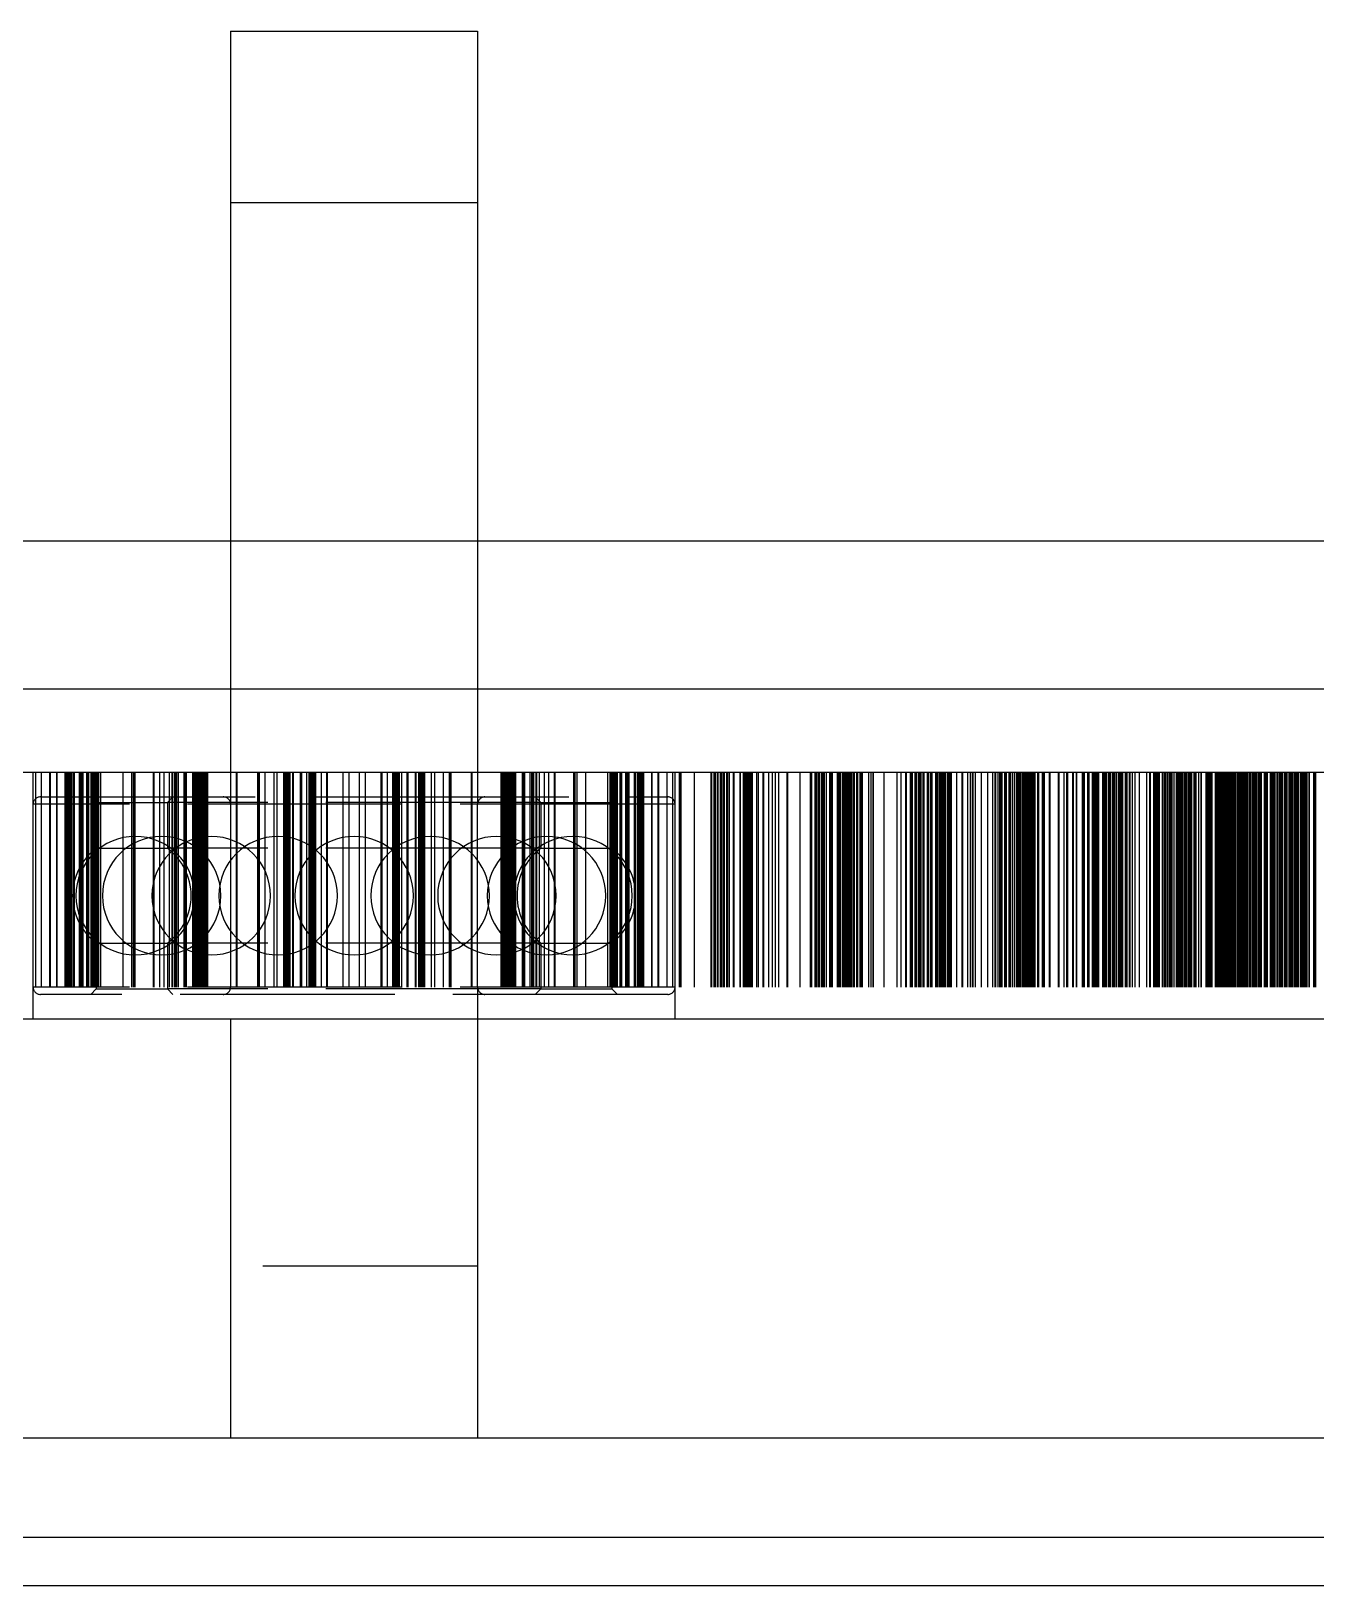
# Model space of a CAD drawing. Extents: x -3282 to 4846, y -1718 to 1845.
# Drawn here: x 4359.5 to 4411.6, y -409.9 to -346.9 of the extents above; entities that cross this region are included whole.
import ezdxf

# ---------------------------------------------------------------- set-up
doc = ezdxf.new("R2010")
doc.units = 0
doc.linetypes.add('DASHED', pattern=[11.05, 8.7, -2.35])
doc.linetypes.add('DOT', pattern=[2.2, 1.1, -1.1])
doc.layers.get('0').update_dxf_attribs({"linetype": 'CONTINUOUS'})
doc.layers.add('INVISIBLE', color=6, linetype='DOT')

msp = doc.modelspace()

# ---------------------------------------------------------------- linework, layer by layer
at = {"color": 1}
for p, q in [((4367.607727, -346.930308), (4367.607727, -353.87264)), ((4367.607727, -346.930308), (4375.107727, -346.930308)), ((4375.107727, -346.930308), (4377.607727, -346.930308)), ((4377.607727, -346.930308), (4377.607727, -353.87264)), ((4367.607727, -353.87264), (4377.607727, -353.87264)), ((4367.607727, -353.87264), (4367.607727, -367.571621)), ((4377.607727, -353.87264), (4377.607727, -367.571621)), ((4247.607727, -367.571621), (4435.107727, -367.571621)), ((4497.607727, -373.571621), (4247.607727, -373.571621)), ((4367.607727, -373.571621), (4367.607727, -376.930308)), ((4377.607727, -373.571621), (4377.607727, -376.930308)), ((4197.607727, -376.930308), (4547.607727, -376.930308)), ((4547.607727, -386.930308), (4197.607727, -386.930308)), ((4367.607727, -386.930308), (4367.607727, -403.87264)), ((4377.607727, -386.930308), (4377.607727, -403.87264)), ((4222.607727, -403.87264), (4447.607727, -403.87264)), ((4222.607727, -407.895823), (4522.607727, -407.895823)), ((4522.607727, -409.87264), (4222.607727, -409.87264))]:
    msp.add_line(p, q, dxfattribs=at)
at = {"layer": 'INVISIBLE', "linetype": 'DASHED'}
for p, q in [((4367.607727, -367.571621), (4367.607727, -373.571621)), ((4377.607727, -367.571621), (4377.607727, -373.571621)), ((4359.607727, -378.230308), (4359.607727, -376.930308)), ((4359.707426, -376.930308), (4359.707426, -386.930308)), ((4359.940391, -376.930308), (4359.940391, -386.930308)), ((4360.276776, -376.930308), (4360.276776, -386.930308)), ((4360.302541, -376.930308), (4360.302541, -386.930308)), ((4360.55177, -376.930308), (4360.55177, -386.930308)), ((4360.569585, -376.930308), (4360.569585, -386.930308)), ((4360.892999, -376.930308), (4360.892999, -386.930308)), ((4360.902475, -376.930308), (4360.902475, -386.930308)), ((4360.905898, -376.930308), (4360.905898, -386.930308)), ((4360.913273, -376.930308), (4360.913273, -386.930308)), ((4360.920325, -376.930308), (4360.920325, -386.930308)), ((4360.92679, -376.930308), (4360.92679, -386.930308)), ((4360.930418, -376.930308), (4360.930418, -386.930308)), ((4360.940415, -376.930308), (4360.940415, -386.930308)), ((4360.941415, -376.930308), (4360.941415, -386.930308)), ((4360.947506, -376.930308), (4360.947506, -386.930308)), ((4360.966151, -376.930308), (4360.966151, -386.930308)), ((4360.967557, -376.930308), (4360.967557, -386.930308)), ((4360.975407, -376.930308), (4360.975407, -386.930308)), ((4361.004684, -376.930308), (4361.004684, -386.930308)), ((4361.007223, -376.930308), (4361.007223, -386.930308)), ((4361.017943, -376.930308), (4361.017943, -386.930308)), ((4361.027536, -376.930308), (4361.027536, -386.930308)), ((4361.036941, -376.930308), (4361.036941, -386.930308)), ((4361.046822, -376.930308), (4361.046822, -386.930308)), ((4361.054199, -376.930308), (4361.054199, -386.930308)), ((4361.088962, -376.930308), (4361.088962, -386.930308)), ((4361.120683, -376.930308), (4361.120683, -386.930308)), ((4361.147125, -376.930308), (4361.147125, -386.930308)), ((4361.223303, -376.930308), (4361.223303, -386.930308)), ((4361.240886, -376.930308), (4361.240886, -386.930308)), ((4361.27064, -376.930308), (4361.27064, -386.930308)), ((4361.476482, -376.930308), (4361.476482, -386.930308)), ((4361.533891, -376.930308), (4361.533891, -386.930308)), ((4361.564462, -376.930308), (4361.564462, -386.930308)), ((4361.621235, -376.930308), (4361.621235, -386.930308)), ((4361.776026, -376.930308), (4361.776026, -386.930308)), ((4361.790505, -376.930308), (4361.790505, -386.930308)), ((4361.814108, -376.930308), (4361.814108, -386.930308)), ((4361.848426, -376.930308), (4361.848426, -386.930308)), ((4361.948136, -376.930308), (4361.948136, -386.930308)), ((4361.952177, -376.930308), (4361.952177, -386.930308)), ((4362.004721, -376.930308), (4362.004721, -386.930308)), ((4362.047785, -376.930308), (4362.047785, -386.930308)), ((4362.069744, -376.930308), (4362.069744, -386.930308)), ((4362.077651, -376.930308), (4362.077651, -386.930308)), ((4362.133156, -376.930308), (4362.133156, -386.930308)), ((4362.137047, -376.930308), (4362.137047, -386.930308)), ((4362.169748, -376.930308), (4362.169748, -386.930308)), ((4362.219935, -376.930308), (4362.219935, -386.930308)), ((4362.229566, -376.930308), (4362.229566, -386.930308)), ((4362.255741, -376.930308), (4362.255741, -386.930308)), ((4362.343167, -376.930308), (4362.343167, -386.930308)), ((4363.241836, -376.930308), (4363.241836, -386.930308)), ((4363.591563, -376.930308), (4363.591563, -386.930308)), ((4363.662568, -376.930308), (4363.662568, -386.930308)), ((4363.695349, -376.930308), (4363.695349, -386.930308)), ((4363.726221, -376.930308), (4363.726221, -386.930308)), ((4364.472199, -376.930308), (4364.472199, -386.930308)), ((4364.501986, -376.930308), (4364.501986, -386.930308)), ((4364.730944, -376.930308), (4364.730944, -386.930308)), ((4364.907348, -376.930308), (4364.907348, -386.930308)), ((4365.112202, -376.930308), (4365.112202, -386.930308)), ((4365.220195, -376.930308), (4365.220195, -386.930308)), ((4365.249658, -376.930308), (4365.249658, -386.930308)), ((4365.336202, -376.930308), (4365.336202, -386.930308)), ((4365.338335, -376.930308), (4365.338335, -386.930308)), ((4365.339009, -376.930308), (4365.339009, -386.930308)), ((4365.342247, -376.930308), (4365.342247, -386.930308)), ((4365.349025, -376.930308), (4365.349025, -386.930308)), ((4365.351476, -376.930308), (4365.351476, -386.930308)), ((4365.353435, -376.930308), (4365.353435, -386.930308)), ((4365.35888, -376.930308), (4365.35888, -386.930308)), ((4365.36255, -376.930308), (4365.36255, -386.930308)), ((4365.372588, -376.930308), (4365.372588, -386.930308)), ((4365.386154, -376.930308), (4365.386154, -386.930308)), ((4365.419955, -376.930308), (4365.419955, -386.930308)), ((4365.48604, -376.930308), (4365.48604, -386.930308)), ((4365.70815, -376.930308), (4365.70815, -386.930308)), ((4365.744565, -376.930308), (4365.744565, -386.930308)), ((4365.774258, -376.930308), (4365.774258, -386.930308)), ((4365.803077, -376.930308), (4365.803077, -386.930308)), ((4366.070104, -376.930308), (4366.070104, -386.930308)), ((4366.102481, -376.930308), (4366.102481, -386.930308)), ((4366.130851, -376.930308), (4366.130851, -386.930308)), ((4366.180197, -376.930308), (4366.180197, -386.930308)), ((4366.227189, -376.930308), (4366.227189, -386.930308)), ((4366.285672, -376.930308), (4366.285672, -386.930308)), ((4366.312856, -376.930308), (4366.312856, -386.930308)), ((4366.363098, -376.930308), (4366.363098, -386.930308)), ((4366.366245, -376.930308), (4366.366245, -386.930308)), ((4366.394184, -376.930308), (4366.394184, -386.930308)), ((4366.434787, -376.930308), (4366.434787, -386.930308)), ((4366.439904, -376.930308), (4366.439904, -386.930308)), ((4366.462554, -376.930308), (4366.462554, -386.930308)), ((4366.467701, -376.930308), (4366.467701, -386.930308)), ((4366.492477, -376.930308), (4366.492477, -386.930308)), ((4366.53088, -376.930308), (4366.53088, -386.930308)), ((4366.534585, -376.930308), (4366.534585, -386.930308)), ((4366.573371, -376.930308), (4366.573371, -386.930308)), ((4366.58735, -376.930308), (4366.58735, -386.930308)), ((4366.591078, -376.930308), (4366.591078, -386.930308)), ((4366.594192, -376.930308), (4366.594192, -386.930308)), ((4366.618514, -376.930308), (4366.618514, -386.930308)), ((4366.642859, -376.930308), (4366.642859, -386.930308)), ((4366.67007, -376.930308), (4366.67007, -386.930308)), ((4367.607727, -376.930308), (4367.607727, -386.930308)), ((4367.835088, -376.930308), (4367.835088, -386.930308)), ((4367.861905, -376.930308), (4367.861905, -386.930308)), ((4368.690271, -376.930308), (4368.690271, -386.930308)), ((4368.730435, -376.930308), (4368.730435, -386.930308)), ((4368.757313, -376.930308), (4368.757313, -386.930308)), ((4368.996198, -376.930308), (4368.996198, -386.930308)), ((4369.355315, -376.930308), (4369.355315, -386.930308)), ((4369.480206, -376.930308), (4369.480206, -386.930308)), ((4369.750537, -376.930308), (4369.750537, -386.930308)), ((4369.762028, -376.930308), (4369.762028, -386.930308)), ((4369.762776, -376.930308), (4369.762776, -386.930308)), ((4369.771046, -376.930308), (4369.771046, -386.930308)), ((4369.777439, -376.930308), (4369.777439, -386.930308)), ((4369.782343, -376.930308), (4369.782343, -386.930308)), ((4369.784198, -376.930308), (4369.784198, -386.930308)), ((4369.794058, -376.930308), (4369.794058, -386.930308)), ((4369.798471, -376.930308), (4369.798471, -386.930308)), ((4369.802861, -376.930308), (4369.802861, -386.930308)), ((4369.809654, -376.930308), (4369.809654, -386.930308)), ((4369.837829, -376.930308), (4369.837829, -386.930308)), ((4369.839088, -376.930308), (4369.839088, -386.930308)), ((4369.843851, -376.930308), (4369.843851, -386.930308)), ((4369.855997, -376.930308), (4369.855997, -386.930308)), ((4369.898321, -376.930308), (4369.898321, -386.930308)), ((4369.930293, -376.930308), (4369.930293, -386.930308)), ((4369.958926, -376.930308), (4369.958926, -386.930308)), ((4369.981046, -376.930308), (4369.981046, -386.930308)), ((4370.004994, -376.930308), (4370.004994, -386.930308)), ((4370.108205, -376.930308), (4370.108205, -386.930308)), ((4370.137322, -376.930308), (4370.137322, -386.930308)), ((4370.428743, -376.930308), (4370.428743, -386.930308)), ((4370.4446, -376.930308), (4370.4446, -386.930308)), ((4370.460684, -376.930308), (4370.460684, -386.930308)), ((4370.474423, -376.930308), (4370.474423, -386.930308)), ((4370.683212, -376.930308), (4370.683212, -386.930308)), ((4370.776279, -376.930308), (4370.776279, -386.930308)), ((4370.785428, -376.930308), (4370.785428, -386.930308)), ((4370.798529, -376.930308), (4370.798529, -386.930308)), ((4370.818325, -376.930308), (4370.818325, -386.930308)), ((4370.874268, -376.930308), (4370.874268, -386.930308)), ((4370.87648, -376.930308), (4370.87648, -386.930308)), ((4370.904773, -376.930308), (4370.904773, -386.930308)), ((4370.927245, -376.930308), (4370.927245, -386.930308)), ((4370.942384, -376.930308), (4370.942384, -386.930308)), ((4370.969335, -376.930308), (4370.969335, -386.930308)), ((4370.971157, -376.930308), (4370.971157, -386.930308)), ((4370.98604, -376.930308), (4370.98604, -386.930308)), ((4371.006977, -376.930308), (4371.006977, -386.930308)), ((4371.010629, -376.930308), (4371.010629, -386.930308)), ((4371.019619, -376.930308), (4371.019619, -386.930308)), ((4371.034965, -376.930308), (4371.034965, -386.930308)), ((4371.045501, -376.930308), (4371.045501, -386.930308)), ((4371.27388, -376.930308), (4371.27388, -386.930308)), ((4371.487073, -376.930308), (4371.487073, -386.930308)), ((4371.518482, -376.930308), (4371.518482, -386.930308)), ((4372.157573, -376.930308), (4372.157573, -386.930308)), ((4372.396848, -376.930308), (4372.396848, -386.930308)), ((4372.818607, -376.930308), (4372.818607, -386.930308)), ((4373.057882, -376.930308), (4373.057882, -386.930308)), ((4373.696973, -376.930308), (4373.696973, -386.930308)), ((4373.728382, -376.930308), (4373.728382, -386.930308)), ((4373.941578, -376.930308), (4373.941578, -386.930308)), ((4374.169955, -376.930308), (4374.169955, -386.930308)), ((4374.18049, -376.930308), (4374.18049, -386.930308)), ((4374.195836, -376.930308), (4374.195836, -386.930308)), ((4374.204826, -376.930308), (4374.204826, -386.930308)), ((4374.208478, -376.930308), (4374.208478, -386.930308)), ((4374.229415, -376.930308), (4374.229415, -386.930308)), ((4374.244298, -376.930308), (4374.244298, -386.930308)), ((4374.24612, -376.930308), (4374.24612, -386.930308)), ((4374.273071, -376.930308), (4374.273071, -386.930308)), ((4374.288211, -376.930308), (4374.288211, -386.930308)), ((4374.310682, -376.930308), (4374.310682, -386.930308)), ((4374.338975, -376.930308), (4374.338975, -386.930308)), ((4374.341187, -376.930308), (4374.341187, -386.930308)), ((4374.39713, -376.930308), (4374.39713, -386.930308)), ((4374.416926, -376.930308), (4374.416926, -386.930308)), ((4374.430026, -376.930308), (4374.430026, -386.930308)), ((4374.439176, -376.930308), (4374.439176, -386.930308)), ((4374.532242, -376.930308), (4374.532242, -386.930308)), ((4374.741032, -376.930308), (4374.741032, -386.930308)), ((4374.75477, -376.930308), (4374.75477, -386.930308)), ((4374.770855, -376.930308), (4374.770855, -386.930308)), ((4374.786712, -376.930308), (4374.786712, -386.930308)), ((4375.078133, -376.930308), (4375.078133, -386.930308)), ((4375.10725, -376.930308), (4375.10725, -386.930308)), ((4375.210472, -376.930308), (4375.210472, -386.930308)), ((4375.234409, -376.930308), (4375.234409, -386.930308)), ((4375.256529, -376.930308), (4375.256529, -386.930308)), ((4375.285162, -376.930308), (4375.285162, -386.930308)), ((4375.317134, -376.930308), (4375.317134, -386.930308)), ((4375.359458, -376.930308), (4375.359458, -386.930308)), ((4375.371604, -376.930308), (4375.371604, -386.930308)), ((4375.376367, -376.930308), (4375.376367, -386.930308)), ((4375.377626, -376.930308), (4375.377626, -386.930308)), ((4375.405084, -376.930308), (4375.405084, -386.930308)), ((4375.412594, -376.930308), (4375.412594, -386.930308)), ((4375.416984, -376.930308), (4375.416984, -386.930308)), ((4375.421397, -376.930308), (4375.421397, -386.930308)), ((4375.431257, -376.930308), (4375.431257, -386.930308)), ((4375.433112, -376.930308), (4375.433112, -386.930308)), ((4375.437786, -376.930308), (4375.437786, -386.930308)), ((4375.444409, -376.930308), (4375.444409, -386.930308)), ((4375.452679, -376.930308), (4375.452679, -386.930308)), ((4375.453427, -376.930308), (4375.453427, -386.930308)), ((4375.465669, -376.930308), (4375.465669, -386.930308)), ((4375.735249, -376.930308), (4375.735249, -386.930308)), ((4375.86014, -376.930308), (4375.86014, -386.930308)), ((4376.219257, -376.930308), (4376.219257, -386.930308)), ((4376.458142, -376.930308), (4376.458142, -386.930308)), ((4376.48502, -376.930308), (4376.48502, -386.930308)), ((4376.525184, -376.930308), (4376.525184, -386.930308)), ((4377.35355, -376.930308), (4377.35355, -386.930308)), ((4377.380367, -376.930308), (4377.380367, -386.930308)), ((4377.607727, -376.930308), (4377.607727, -378.230308)), ((4378.545385, -376.930308), (4378.545385, -386.930308)), ((4378.572596, -376.930308), (4378.572596, -386.930308)), ((4378.596941, -376.930308), (4378.596941, -386.930308)), ((4378.621263, -376.930308), (4378.621263, -386.930308)), ((4378.624377, -376.930308), (4378.624377, -386.930308)), ((4378.628104, -376.930308), (4378.628104, -386.930308)), ((4378.642084, -376.930308), (4378.642084, -386.930308)), ((4378.68087, -376.930308), (4378.68087, -386.930308)), ((4378.683738, -376.930308), (4378.683738, -386.930308)), ((4378.722978, -376.930308), (4378.722978, -386.930308)), ((4378.747754, -376.930308), (4378.747754, -386.930308)), ((4378.752901, -376.930308), (4378.752901, -386.930308)), ((4378.775551, -376.930308), (4378.775551, -386.930308)), ((4378.780668, -376.930308), (4378.780668, -386.930308)), ((4378.821271, -376.930308), (4378.821271, -386.930308)), ((4378.84921, -376.930308), (4378.84921, -386.930308)), ((4378.852357, -376.930308), (4378.852357, -386.930308)), ((4378.902599, -376.930308), (4378.902599, -386.930308)), ((4378.929783, -376.930308), (4378.929783, -386.930308)), ((4378.988266, -376.930308), (4378.988266, -386.930308)), ((4379.035258, -376.930308), (4379.035258, -386.930308)), ((4379.084604, -376.930308), (4379.084604, -386.930308)), ((4379.112974, -376.930308), (4379.112974, -386.930308)), ((4379.145351, -376.930308), (4379.145351, -386.930308)), ((4379.412378, -376.930308), (4379.412378, -386.930308)), ((4379.441197, -376.930308), (4379.441197, -386.930308)), ((4379.470899, -376.930308), (4379.470899, -386.930308)), ((4379.507305, -376.930308), (4379.507305, -386.930308)), ((4379.729415, -376.930308), (4379.729415, -386.930308)), ((4379.7955, -376.930308), (4379.7955, -386.930308)), ((4379.8293, -376.930308), (4379.8293, -386.930308)), ((4379.842866, -376.930308), (4379.842866, -386.930308)), ((4379.852905, -376.930308), (4379.852905, -386.930308)), ((4379.856575, -376.930308), (4379.856575, -386.930308)), ((4379.861494, -376.930308), (4379.861494, -386.930308)), ((4379.863979, -376.930308), (4379.863979, -386.930308)), ((4379.86643, -376.930308), (4379.86643, -386.930308)), ((4379.873208, -376.930308), (4379.873208, -386.930308)), ((4379.87616, -376.930308), (4379.87616, -386.930308)), ((4379.876793, -376.930308), (4379.876793, -386.930308)), ((4379.88015, -376.930308), (4379.88015, -386.930308)), ((4379.965797, -376.930308), (4379.965797, -386.930308)), ((4379.99526, -376.930308), (4379.99526, -386.930308)), ((4380.103253, -376.930308), (4380.103253, -386.930308)), ((4380.308108, -376.930308), (4380.308108, -386.930308)), ((4380.484513, -376.930308), (4380.484513, -386.930308)), ((4380.713469, -376.930308), (4380.713469, -386.930308)), ((4380.743256, -376.930308), (4380.743256, -386.930308)), ((4381.489234, -376.930308), (4381.489234, -386.930308)), ((4381.520106, -376.930308), (4381.520106, -386.930308)), ((4381.552887, -376.930308), (4381.552887, -386.930308)), ((4381.623892, -376.930308), (4381.623892, -386.930308)), ((4381.973619, -376.930308), (4381.973619, -386.930308)), ((4382.872288, -376.930308), (4382.872288, -386.930308)), ((4382.959714, -376.930308), (4382.959714, -386.930308)), ((4382.985889, -376.930308), (4382.985889, -386.930308)), ((4382.99552, -376.930308), (4382.99552, -386.930308)), ((4383.045707, -376.930308), (4383.045707, -386.930308)), ((4383.078408, -376.930308), (4383.078408, -386.930308)), ((4383.082299, -376.930308), (4383.082299, -386.930308)), ((4383.137804, -376.930308), (4383.137804, -386.930308)), ((4383.145713, -376.930308), (4383.145713, -386.930308)), ((4383.167672, -376.930308), (4383.167672, -386.930308)), ((4383.210734, -376.930308), (4383.210734, -386.930308)), ((4383.263277, -376.930308), (4383.263277, -386.930308)), ((4383.267319, -376.930308), (4383.267319, -386.930308)), ((4383.367029, -376.930308), (4383.367029, -386.930308)), ((4383.401347, -376.930308), (4383.401347, -386.930308)), ((4383.424951, -376.930308), (4383.424951, -386.930308)), ((4383.439429, -376.930308), (4383.439429, -386.930308)), ((4383.594219, -376.930308), (4383.594219, -386.930308)), ((4383.650993, -376.930308), (4383.650993, -386.930308)), ((4383.681564, -376.930308), (4383.681564, -386.930308)), ((4383.738972, -376.930308), (4383.738972, -386.930308)), ((4383.944815, -376.930308), (4383.944815, -386.930308)), ((4383.974569, -376.930308), (4383.974569, -386.930308)), ((4383.992152, -376.930308), (4383.992152, -386.930308)), ((4384.06833, -376.930308), (4384.06833, -386.930308)), ((4384.094772, -376.930308), (4384.094772, -386.930308)), ((4384.126492, -376.930308), (4384.126492, -386.930308)), ((4384.161256, -376.930308), (4384.161256, -386.930308)), ((4384.168633, -376.930308), (4384.168633, -386.930308)), ((4384.178514, -376.930308), (4384.178514, -386.930308)), ((4384.187919, -376.930308), (4384.187919, -386.930308)), ((4384.197512, -376.930308), (4384.197512, -386.930308)), ((4384.208232, -376.930308), (4384.208232, -386.930308)), ((4384.210771, -376.930308), (4384.210771, -386.930308)), ((4384.240048, -376.930308), (4384.240048, -386.930308)), ((4384.248006, -376.930308), (4384.248006, -386.930308)), ((4384.249304, -376.930308), (4384.249304, -386.930308)), ((4384.268634, -376.930308), (4384.268634, -386.930308)), ((4384.27404, -376.930308), (4384.27404, -386.930308)), ((4384.27504, -376.930308), (4384.27504, -386.930308)), ((4384.285037, -376.930308), (4384.285037, -386.930308)), ((4384.288665, -376.930308), (4384.288665, -386.930308)), ((4384.294811, -376.930308), (4384.294811, -386.930308)), ((4384.302182, -376.930308), (4384.302182, -386.930308)), ((4384.309557, -376.930308), (4384.309557, -386.930308)), ((4384.31298, -376.930308), (4384.31298, -386.930308)), ((4384.322456, -376.930308), (4384.322456, -386.930308)), ((4384.64587, -376.930308), (4384.64587, -386.930308)), ((4384.663698, -376.930308), (4384.663698, -386.930308)), ((4384.912914, -376.930308), (4384.912914, -386.930308)), ((4384.938679, -376.930308), (4384.938679, -386.930308)), ((4385.275064, -376.930308), (4385.275064, -386.930308)), ((4385.508029, -376.930308), (4385.508029, -386.930308)), ((4385.607727, -378.230308), (4385.607727, -376.930308)), ((4385.76925, -376.930308), (4385.76925, -386.930308)), ((4385.794833, -376.930308), (4385.794833, -386.930308)), ((4385.833568, -376.930308), (4385.833568, -386.930308)), ((4386.38668, -376.930308), (4386.38668, -386.930308)), ((4387.060221, -376.930308), (4387.060221, -386.930308)), ((4387.086027, -376.930308), (4387.086027, -386.930308)), ((4387.182339, -376.930308), (4387.182339, -386.930308)), ((4387.208358, -376.930308), (4387.208358, -386.930308)), ((4387.229168, -376.930308), (4387.229168, -386.930308)), ((4387.242768, -376.930308), (4387.242768, -386.930308)), ((4387.319364, -376.930308), (4387.319364, -386.930308)), ((4387.334286, -376.930308), (4387.334286, -386.930308)), ((4387.33915, -376.930308), (4387.33915, -386.930308)), ((4387.434367, -376.930308), (4387.434367, -386.930308)), ((4387.444817, -376.930308), (4387.444817, -386.930308)), ((4387.471167, -376.930308), (4387.471167, -386.930308)), ((4387.497492, -376.930308), (4387.497492, -386.930308)), ((4387.561327, -376.930308), (4387.561327, -386.930308)), ((4387.587809, -376.930308), (4387.587809, -386.930308)), ((4387.592706, -376.930308), (4387.592706, -386.930308)), ((4387.686231, -376.930308), (4387.686231, -386.930308)), ((4387.727265, -376.930308), (4387.727265, -386.930308)), ((4387.799351, -376.930308), (4387.799351, -386.930308)), ((4387.955844, -376.930308), (4387.955844, -386.930308)), ((4387.982712, -376.930308), (4387.982712, -386.930308)), ((4388.23068, -376.930308), (4388.23068, -386.930308)), ((4388.240156, -376.930308), (4388.240156, -386.930308)), ((4388.241895, -376.930308), (4388.241895, -386.930308)), ((4388.369542, -376.930308), (4388.369542, -386.930308)), ((4388.395334, -376.930308), (4388.395334, -386.930308)), ((4388.403849, -376.930308), (4388.403849, -386.930308)), ((4388.419156, -376.930308), (4388.419156, -386.930308)), ((4388.44284, -376.930308), (4388.44284, -386.930308)), ((4388.446416, -376.930308), (4388.446416, -386.930308)), ((4388.464735, -376.930308), (4388.464735, -386.930308)), ((4388.467197, -376.930308), (4388.467197, -386.930308)), ((4388.48842, -376.930308), (4388.48842, -386.930308)), ((4388.499587, -376.930308), (4388.499587, -386.930308)), ((4388.515215, -376.930308), (4388.515215, -386.930308)), ((4388.535932, -376.930308), (4388.535932, -386.930308)), ((4388.558995, -376.930308), (4388.558995, -386.930308)), ((4388.597294, -376.930308), (4388.597294, -386.930308)), ((4388.608465, -376.930308), (4388.608465, -386.930308)), ((4388.620062, -376.930308), (4388.620062, -386.930308)), ((4388.649661, -376.930308), (4388.649661, -386.930308)), ((4388.659771, -376.930308), (4388.659771, -386.930308)), ((4388.718835, -376.930308), (4388.718835, -386.930308)), ((4388.73202, -376.930308), (4388.73202, -386.930308)), ((4388.903367, -376.930308), (4388.903367, -386.930308)), ((4388.973378, -376.930308), (4388.973378, -386.930308)), ((4389.16541, -376.930308), (4389.16541, -386.930308)), ((4389.189799, -376.930308), (4389.189799, -386.930308)), ((4389.193227, -376.930308), (4389.193227, -386.930308)), ((4389.38456, -376.930308), (4389.38456, -386.930308)), ((4389.533199, -376.930308), (4389.533199, -386.930308)), ((4389.656772, -376.930308), (4389.656772, -386.930308)), ((4389.795852, -376.930308), (4389.795852, -386.930308)), ((4390.131928, -376.930308), (4390.131928, -386.930308)), ((4390.160367, -376.930308), (4390.160367, -386.930308)), ((4390.665346, -376.930308), (4390.665346, -386.930308)), ((4391.083001, -376.930308), (4391.083001, -386.930308)), ((4391.10323, -376.930308), (4391.10323, -386.930308)), ((4391.115475, -376.930308), (4391.115475, -386.930308)), ((4391.132217, -376.930308), (4391.132217, -386.930308)), ((4391.27116, -376.930308), (4391.27116, -386.930308)), ((4391.313377, -376.930308), (4391.313377, -386.930308)), ((4391.328566, -376.930308), (4391.328566, -386.930308)), ((4391.40581, -376.930308), (4391.40581, -386.930308)), ((4391.454899, -376.930308), (4391.454899, -386.930308)), ((4391.460689, -376.930308), (4391.460689, -386.930308)), ((4391.542322, -376.930308), (4391.542322, -386.930308)), ((4391.585613, -376.930308), (4391.585613, -386.930308)), ((4391.647384, -376.930308), (4391.647384, -386.930308)), ((4391.72188, -376.930308), (4391.72188, -386.930308)), ((4391.727575, -376.930308), (4391.727575, -386.930308)), ((4391.866694, -376.930308), (4391.866694, -386.930308)), ((4391.914036, -376.930308), (4391.914036, -386.930308)), ((4391.966285, -376.930308), (4391.966285, -386.930308)), ((4392.176033, -376.930308), (4392.176033, -386.930308)), ((4392.204425, -376.930308), (4392.204425, -386.930308)), ((4392.218793, -376.930308), (4392.218793, -386.930308)), ((4392.228611, -376.930308), (4392.228611, -386.930308)), ((4392.243097, -376.930308), (4392.243097, -386.930308)), ((4392.298509, -376.930308), (4392.298509, -386.930308)), ((4392.379552, -376.930308), (4392.379552, -386.930308)), ((4392.404058, -376.930308), (4392.404058, -386.930308)), ((4392.413543, -376.930308), (4392.413543, -386.930308)), ((4392.449514, -376.930308), (4392.449514, -386.930308)), ((4392.478209, -376.930308), (4392.478209, -386.930308)), ((4392.533638, -376.930308), (4392.533638, -386.930308)), ((4392.537136, -376.930308), (4392.537136, -386.930308)), ((4392.559113, -376.930308), (4392.559113, -386.930308)), ((4392.582192, -376.930308), (4392.582192, -386.930308)), ((4392.60705, -376.930308), (4392.60705, -386.930308)), ((4392.627246, -376.930308), (4392.627246, -386.930308)), ((4392.638323, -376.930308), (4392.638323, -386.930308)), ((4392.648665, -376.930308), (4392.648665, -386.930308)), ((4392.651263, -376.930308), (4392.651263, -386.930308)), ((4392.673662, -376.930308), (4392.673662, -386.930308)), ((4392.700039, -376.930308), (4392.700039, -386.930308)), ((4392.736083, -376.930308), (4392.736083, -386.930308)), ((4392.749683, -376.930308), (4392.749683, -386.930308)), ((4392.754927, -376.930308), (4392.754927, -386.930308)), ((4392.822313, -376.930308), (4392.822313, -386.930308)), ((4392.82989, -376.930308), (4392.82989, -386.930308)), ((4392.84776, -376.930308), (4392.84776, -386.930308)), ((4392.853416, -376.930308), (4392.853416, -386.930308)), ((4392.960072, -376.930308), (4392.960072, -386.930308)), ((4392.98601, -376.930308), (4392.98601, -386.930308)), ((4392.993688, -376.930308), (4392.993688, -386.930308)), ((4393.090968, -376.930308), (4393.090968, -386.930308)), ((4393.11764, -376.930308), (4393.11764, -386.930308)), ((4393.122368, -376.930308), (4393.122368, -386.930308)), ((4393.150089, -376.930308), (4393.150089, -386.930308)), ((4393.150767, -376.930308), (4393.150767, -386.930308)), ((4393.177648, -376.930308), (4393.177648, -386.930308)), ((4393.442095, -376.930308), (4393.442095, -386.930308)), ((4393.531206, -376.930308), (4393.531206, -386.930308)), ((4393.609728, -376.930308), (4393.609728, -386.930308)), ((4393.632959, -376.930308), (4393.632959, -386.930308)), ((4394.058189, -376.930308), (4394.058189, -386.930308)), ((4394.592114, -376.930308), (4394.592114, -386.930308)), ((4394.753165, -376.930308), (4394.753165, -386.930308)), ((4394.943413, -376.930308), (4394.943413, -386.930308)), ((4394.966687, -376.930308), (4394.966687, -386.930308)), ((4395.130756, -376.930308), (4395.130756, -386.930308)), ((4395.154222, -376.930308), (4395.154222, -386.930308)), ((4395.198046, -376.930308), (4395.198046, -386.930308)), ((4395.203832, -376.930308), (4395.203832, -386.930308)), ((4395.311184, -376.930308), (4395.311184, -386.930308)), ((4395.344081, -376.930308), (4395.344081, -386.930308)), ((4395.350728, -376.930308), (4395.350728, -386.930308)), ((4395.383444, -376.930308), (4395.383444, -386.930308)), ((4395.467838, -376.930308), (4395.467838, -386.930308)), ((4395.493427, -376.930308), (4395.493427, -386.930308)), ((4395.51718, -376.930308), (4395.51718, -386.930308)), ((4395.563562, -376.930308), (4395.563562, -386.930308)), ((4395.645969, -376.930308), (4395.645969, -386.930308)), ((4395.647839, -376.930308), (4395.647839, -386.930308)), ((4395.671706, -376.930308), (4395.671706, -386.930308)), ((4395.678139, -376.930308), (4395.678139, -386.930308)), ((4395.810859, -376.930308), (4395.810859, -386.930308)), ((4395.863951, -376.930308), (4395.863951, -386.930308)), ((4395.94649, -376.930308), (4395.94649, -386.930308)), ((4395.965718, -376.930308), (4395.965718, -386.930308)), ((4396.005001, -376.930308), (4396.005001, -386.930308)), ((4396.156298, -376.930308), (4396.156298, -386.930308)), ((4396.180489, -376.930308), (4396.180489, -386.930308)), ((4396.197312, -376.930308), (4396.197312, -386.930308)), ((4396.23918, -376.930308), (4396.23918, -386.930308)), ((4396.253352, -376.930308), (4396.253352, -386.930308)), ((4396.320401, -376.930308), (4396.320401, -386.930308)), ((4396.359651, -376.930308), (4396.359651, -386.930308)), ((4396.364139, -376.930308), (4396.364139, -386.930308)), ((4396.424724, -376.930308), (4396.424724, -386.930308)), ((4396.455047, -376.930308), (4396.455047, -386.930308)), ((4396.488243, -376.930308), (4396.488243, -386.930308)), ((4396.496471, -376.930308), (4396.496471, -386.930308)), ((4396.543886, -376.930308), (4396.543886, -386.930308)), ((4396.547406, -376.930308), (4396.547406, -386.930308)), ((4396.629337, -376.930308), (4396.629337, -386.930308)), ((4396.6556, -376.930308), (4396.6556, -386.930308)), ((4396.683733, -376.930308), (4396.683733, -386.930308)), ((4396.734898, -376.930308), (4396.734898, -386.930308)), ((4396.759409, -376.930308), (4396.759409, -386.930308)), ((4396.78869, -376.930308), (4396.78869, -386.930308)), ((4397.004123, -376.930308), (4397.004123, -386.930308)), ((4397.216608, -376.930308), (4397.216608, -386.930308)), ((4397.252026, -376.930308), (4397.252026, -386.930308)), ((4397.452861, -376.930308), (4397.452861, -386.930308)), ((4397.559799, -376.930308), (4397.559799, -386.930308)), ((4397.641373, -376.930308), (4397.641373, -386.930308)), ((4397.666327, -376.930308), (4397.666327, -386.930308)), ((4397.757142, -376.930308), (4397.757142, -386.930308)), ((4398.00502, -376.930308), (4398.00502, -386.930308)), ((4398.256444, -376.930308), (4398.256444, -386.930308)), ((4398.455946, -376.930308), (4398.455946, -386.930308)), ((4398.549785, -376.930308), (4398.549785, -386.930308)), ((4398.584132, -376.930308), (4398.584132, -386.930308)), ((4398.675831, -376.930308), (4398.675831, -386.930308)), ((4398.745969, -376.930308), (4398.745969, -386.930308)), ((4398.766925, -376.930308), (4398.766925, -386.930308)), ((4398.784496, -376.930308), (4398.784496, -386.930308)), ((4398.809927, -376.930308), (4398.809927, -386.930308)), ((4398.823339, -376.930308), (4398.823339, -386.930308)), ((4398.843421, -376.930308), (4398.843421, -386.930308)), ((4398.944346, -376.930308), (4398.944346, -386.930308)), ((4399.007678, -376.930308), (4399.007678, -386.930308)), ((4399.015114, -376.930308), (4399.015114, -386.930308)), ((4399.119307, -376.930308), (4399.119307, -386.930308)), ((4399.174129, -376.930308), (4399.174129, -386.930308)), ((4399.251909, -376.930308), (4399.251909, -386.930308)), ((4399.345103, -376.930308), (4399.345103, -386.930308)), ((4399.352203, -376.930308), (4399.352203, -386.930308)), ((4399.436257, -376.930308), (4399.436257, -386.930308)), ((4399.457093, -376.930308), (4399.457093, -386.930308)), ((4399.512159, -376.930308), (4399.512159, -386.930308)), ((4399.524651, -376.930308), (4399.524651, -386.930308)), ((4399.533261, -376.930308), (4399.533261, -386.930308)), ((4399.582945, -376.930308), (4399.582945, -386.930308)), ((4399.647079, -376.930308), (4399.647079, -386.930308)), ((4399.689831, -376.930308), (4399.689831, -386.930308)), ((4399.733725, -376.930308), (4399.733725, -386.930308)), ((4399.755003, -376.930308), (4399.755003, -386.930308)), ((4399.782963, -376.930308), (4399.782963, -386.930308)), ((4399.821077, -376.930308), (4399.821077, -386.930308)), ((4399.863061, -376.930308), (4399.863061, -386.930308)), ((4399.87975, -376.930308), (4399.87975, -386.930308)), ((4399.883319, -376.930308), (4399.883319, -386.930308)), ((4399.902619, -376.930308), (4399.902619, -386.930308)), ((4399.908883, -376.930308), (4399.908883, -386.930308)), ((4399.934718, -376.930308), (4399.934718, -386.930308)), ((4399.94852, -376.930308), (4399.94852, -386.930308)), ((4399.953957, -376.930308), (4399.953957, -386.930308)), ((4400.006208, -376.930308), (4400.006208, -386.930308)), ((4400.043398, -376.930308), (4400.043398, -386.930308)), ((4400.064994, -376.930308), (4400.064994, -386.930308)), ((4400.102373, -376.930308), (4400.102373, -386.930308)), ((4400.116175, -376.930308), (4400.116175, -386.930308)), ((4400.153495, -376.930308), (4400.153495, -386.930308)), ((4400.157893, -376.930308), (4400.157893, -386.930308)), ((4400.175218, -376.930308), (4400.175218, -386.930308)), ((4400.282905, -376.930308), (4400.282905, -386.930308)), ((4400.316344, -376.930308), (4400.316344, -386.930308)), ((4400.330401, -376.930308), (4400.330401, -386.930308)), ((4400.466339, -376.930308), (4400.466339, -386.930308)), ((4400.488478, -376.930308), (4400.488478, -386.930308)), ((4400.529794, -376.930308), (4400.529794, -386.930308)), ((4400.532318, -376.930308), (4400.532318, -386.930308)), ((4400.552182, -376.930308), (4400.552182, -386.930308)), ((4400.75661, -376.930308), (4400.75661, -386.930308)), ((4400.77921, -376.930308), (4400.77921, -386.930308)), ((4401.118086, -376.930308), (4401.118086, -386.930308)), ((4401.141387, -376.930308), (4401.141387, -386.930308)), ((4401.355373, -376.930308), (4401.355373, -386.930308)), ((4401.457563, -376.930308), (4401.457563, -386.930308)), ((4401.481723, -376.930308), (4401.481723, -386.930308)), ((4401.502086, -376.930308), (4401.502086, -386.930308)), ((4401.697155, -376.930308), (4401.697155, -386.930308)), ((4401.72214, -376.930308), (4401.72214, -386.930308)), ((4401.732009, -376.930308), (4401.732009, -386.930308)), ((4401.850429, -376.930308), (4401.850429, -386.930308)), ((4401.870153, -376.930308), (4401.870153, -386.930308)), ((4402.094809, -376.930308), (4402.094809, -386.930308)), ((4402.114696, -376.930308), (4402.114696, -386.930308)), ((4402.149085, -376.930308), (4402.149085, -386.930308)), ((4402.177337, -376.930308), (4402.177337, -386.930308)), ((4402.179619, -376.930308), (4402.179619, -386.930308)), ((4402.310754, -376.930308), (4402.310754, -386.930308)), ((4402.360189, -376.930308), (4402.360189, -386.930308)), ((4402.368328, -376.930308), (4402.368328, -386.930308)), ((4402.502213, -376.930308), (4402.502213, -386.930308)), ((4402.541822, -376.930308), (4402.541822, -386.930308)), ((4402.546981, -376.930308), (4402.546981, -386.930308)), ((4402.559701, -376.930308), (4402.559701, -386.930308)), ((4402.56194, -376.930308), (4402.56194, -386.930308)), ((4402.621256, -376.930308), (4402.621256, -386.930308)), ((4402.626351, -376.930308), (4402.626351, -386.930308)), ((4402.656196, -376.930308), (4402.656196, -386.930308)), ((4402.715375, -376.930308), (4402.715375, -386.930308)), ((4402.727387, -376.930308), (4402.727387, -386.930308)), ((4402.745535, -376.930308), (4402.745535, -386.930308)), ((4402.747596, -376.930308), (4402.747596, -386.930308)), ((4402.755285, -376.930308), (4402.755285, -386.930308)), ((4402.9214, -376.930308), (4402.9214, -386.930308)), ((4402.959414, -376.930308), (4402.959414, -386.930308)), ((4402.984228, -376.930308), (4402.984228, -386.930308)), ((4402.994104, -376.930308), (4402.994104, -386.930308)), ((4403.050218, -376.930308), (4403.050218, -386.930308)), ((4403.069428, -376.930308), (4403.069428, -386.930308)), ((4403.073612, -376.930308), (4403.073612, -386.930308)), ((4403.161605, -376.930308), (4403.161605, -386.930308)), ((4403.216493, -376.930308), (4403.216493, -386.930308)), ((4403.222813, -376.930308), (4403.222813, -386.930308)), ((4403.308944, -376.930308), (4403.308944, -386.930308)), ((4403.327567, -376.930308), (4403.327567, -386.930308)), ((4403.348175, -376.930308), (4403.348175, -386.930308)), ((4403.352637, -376.930308), (4403.352637, -386.930308)), ((4403.378672, -376.930308), (4403.378672, -386.930308)), ((4403.412959, -376.930308), (4403.412959, -386.930308)), ((4403.482914, -376.930308), (4403.482914, -386.930308)), ((4403.488147, -376.930308), (4403.488147, -386.930308)), ((4403.561838, -376.930308), (4403.561838, -386.930308)), ((4403.611521, -376.930308), (4403.611521, -386.930308)), ((4403.651728, -376.930308), (4403.651728, -386.930308)), ((4403.695166, -376.930308), (4403.695166, -386.930308)), ((4403.720494, -376.930308), (4403.720494, -386.930308)), ((4403.838136, -376.930308), (4403.838136, -386.930308)), ((4403.860785, -376.930308), (4403.860785, -386.930308)), ((4403.898377, -376.930308), (4403.898377, -386.930308)), ((4403.996166, -376.930308), (4403.996166, -386.930308)), ((4404.016858, -376.930308), (4404.016858, -386.930308)), ((4404.123375, -376.930308), (4404.123375, -386.930308)), ((4404.223171, -376.930308), (4404.223171, -386.930308)), ((4404.400434, -376.930308), (4404.400434, -386.930308)), ((4404.694957, -376.930308), (4404.694957, -386.930308)), ((4404.82236, -376.930308), (4404.82236, -386.930308)), ((4404.850303, -376.930308), (4404.850303, -386.930308)), ((4404.982237, -376.930308), (4404.982237, -386.930308)), ((4405.023246, -376.930308), (4405.023246, -386.930308)), ((4405.044247, -376.930308), (4405.044247, -386.930308)), ((4405.08723, -376.930308), (4405.08723, -386.930308)), ((4405.119407, -376.930308), (4405.119407, -386.930308)), ((4405.17021, -376.930308), (4405.17021, -386.930308)), ((4405.187552, -376.930308), (4405.187552, -386.930308)), ((4405.211651, -376.930308), (4405.211651, -386.930308)), ((4405.331846, -376.930308), (4405.331846, -386.930308)), ((4405.406652, -376.930308), (4405.406652, -386.930308)), ((4405.415409, -376.930308), (4405.415409, -386.930308)), ((4405.446386, -376.930308), (4405.446386, -386.930308)), ((4405.462962, -376.930308), (4405.462962, -386.930308)), ((4405.531363, -376.930308), (4405.531363, -386.930308)), ((4405.537609, -376.930308), (4405.537609, -386.930308)), ((4405.540653, -376.930308), (4405.540653, -386.930308)), ((4405.601566, -376.930308), (4405.601566, -386.930308)), ((4405.629672, -376.930308), (4405.629672, -386.930308)), ((4405.64665, -376.930308), (4405.64665, -386.930308)), ((4405.691956, -376.930308), (4405.691956, -386.930308)), ((4405.705042, -376.930308), (4405.705042, -386.930308)), ((4405.721148, -376.930308), (4405.721148, -386.930308)), ((4405.799774, -376.930308), (4405.799774, -386.930308)), ((4405.807968, -376.930308), (4405.807968, -386.930308)), ((4405.902361, -376.930308), (4405.902361, -386.930308)), ((4405.919481, -376.930308), (4405.919481, -386.930308)), ((4405.964695, -376.930308), (4405.964695, -386.930308)), ((4406.003286, -376.930308), (4406.003286, -386.930308)), ((4406.006209, -376.930308), (4406.006209, -386.930308)), ((4406.061307, -376.930308), (4406.061307, -386.930308)), ((4406.072909, -376.930308), (4406.072909, -386.930308)), ((4406.089374, -376.930308), (4406.089374, -386.930308)), ((4406.146123, -376.930308), (4406.146123, -386.930308)), ((4406.168478, -376.930308), (4406.168478, -386.930308)), ((4406.175617, -376.930308), (4406.175617, -386.930308)), ((4406.234469, -376.930308), (4406.234469, -386.930308)), ((4406.250098, -376.930308), (4406.250098, -386.930308)), ((4406.255857, -376.930308), (4406.255857, -386.930308)), ((4406.259257, -376.930308), (4406.259257, -386.930308)), ((4406.293013, -376.930308), (4406.293013, -386.930308)), ((4406.305534, -376.930308), (4406.305534, -386.930308)), ((4406.314325, -376.930308), (4406.314325, -386.930308)), ((4406.322924, -376.930308), (4406.322924, -386.930308)), ((4406.391776, -376.930308), (4406.391776, -386.930308)), ((4406.424641, -376.930308), (4406.424641, -386.930308)), ((4406.436287, -376.930308), (4406.436287, -386.930308)), ((4406.454443, -376.930308), (4406.454443, -386.930308)), ((4406.460449, -376.930308), (4406.460449, -386.930308)), ((4406.471941, -376.930308), (4406.471941, -386.930308)), ((4406.516839, -376.930308), (4406.516839, -386.930308)), ((4406.620188, -376.930308), (4406.620188, -386.930308)), ((4406.666762, -376.930308), (4406.666762, -386.930308)), ((4406.699505, -376.930308), (4406.699505, -386.930308)), ((4406.800744, -376.930308), (4406.800744, -386.930308)), ((4406.892811, -376.930308), (4406.892811, -386.930308)), ((4406.910673, -376.930308), (4406.910673, -386.930308)), ((4407.097331, -376.930308), (4407.097331, -386.930308)), ((4407.115451, -376.930308), (4407.115451, -386.930308)), ((4407.139222, -376.930308), (4407.139222, -386.930308)), ((4407.158105, -376.930308), (4407.158105, -386.930308)), ((4407.161079, -376.930308), (4407.161079, -386.930308)), ((4407.195833, -376.930308), (4407.195833, -386.930308)), ((4407.203079, -376.930308), (4407.203079, -386.930308)), ((4407.269437, -376.930308), (4407.269437, -386.930308)), ((4407.322906, -376.930308), (4407.322906, -386.930308)), ((4407.327311, -376.930308), (4407.327311, -386.930308)), ((4407.34118, -376.930308), (4407.34118, -386.930308)), ((4407.479398, -376.930308), (4407.479398, -386.930308)), ((4407.484563, -376.930308), (4407.484563, -386.930308)), ((4407.490487, -376.930308), (4407.490487, -386.930308)), ((4407.494711, -376.930308), (4407.494711, -386.930308)), ((4407.498328, -376.930308), (4407.498328, -386.930308)), ((4407.499701, -376.930308), (4407.499701, -386.930308)), ((4407.521346, -376.930308), (4407.521346, -386.930308)), ((4407.542899, -376.930308), (4407.542899, -386.930308)), ((4407.550145, -376.930308), (4407.550145, -386.930308)), ((4407.574059, -376.930308), (4407.574059, -386.930308)), ((4407.596164, -376.930308), (4407.596164, -386.930308)), ((4407.621614, -376.930308), (4407.621614, -386.930308)), ((4407.643524, -376.930308), (4407.643524, -386.930308)), ((4407.657149, -376.930308), (4407.657149, -386.930308)), ((4407.691462, -376.930308), (4407.691462, -386.930308)), ((4407.707824, -376.930308), (4407.707824, -386.930308)), ((4407.724811, -376.930308), (4407.724811, -386.930308)), ((4407.770135, -376.930308), (4407.770135, -386.930308)), ((4407.785573, -376.930308), (4407.785573, -386.930308)), ((4407.798423, -376.930308), (4407.798423, -386.930308)), ((4407.852879, -376.930308), (4407.852879, -386.930308)), ((4407.858508, -376.930308), (4407.858508, -386.930308)), ((4407.861633, -376.930308), (4407.861633, -386.930308)), ((4407.868758, -376.930308), (4407.868758, -386.930308)), ((4407.899165, -376.930308), (4407.899165, -386.930308)), ((4407.915891, -376.930308), (4407.915891, -386.930308)), ((4407.918076, -376.930308), (4407.918076, -386.930308)), ((4407.940641, -376.930308), (4407.940641, -386.930308)), ((4407.950919, -376.930308), (4407.950919, -386.930308)), ((4407.977628, -376.930308), (4407.977628, -386.930308)), ((4408.01216, -376.930308), (4408.01216, -386.930308)), ((4408.039258, -376.930308), (4408.039258, -386.930308)), ((4408.04802, -376.930308), (4408.04802, -386.930308)), ((4408.075971, -376.930308), (4408.075971, -386.930308)), ((4408.085247, -376.930308), (4408.085247, -386.930308)), ((4408.104071, -376.930308), (4408.104071, -386.930308)), ((4408.146574, -376.930308), (4408.146574, -386.930308)), ((4408.168902, -376.930308), (4408.168902, -386.930308)), ((4408.183551, -376.930308), (4408.183551, -386.930308)), ((4408.210144, -376.930308), (4408.210144, -386.930308)), ((4408.212912, -376.930308), (4408.212912, -386.930308)), ((4408.230055, -376.930308), (4408.230055, -386.930308)), ((4408.281954, -376.930308), (4408.281954, -386.930308)), ((4408.283158, -376.930308), (4408.283158, -386.930308)), ((4408.293056, -376.930308), (4408.293056, -386.930308)), ((4408.297557, -376.930308), (4408.297557, -386.930308)), ((4408.310463, -376.930308), (4408.310463, -386.930308)), ((4408.377182, -376.930308), (4408.377182, -386.930308)), ((4408.440907, -376.930308), (4408.440907, -386.930308)), ((4408.462865, -376.930308), (4408.462865, -386.930308)), ((4408.490562, -376.930308), (4408.490562, -386.930308)), ((4408.50416, -376.930308), (4408.50416, -386.930308)), ((4408.506229, -376.930308), (4408.506229, -386.930308)), ((4408.514838, -376.930308), (4408.514838, -386.930308)), ((4408.518199, -376.930308), (4408.518199, -386.930308)), ((4408.523865, -376.930308), (4408.523865, -386.930308)), ((4408.530773, -376.930308), (4408.530773, -386.930308)), ((4408.546796, -376.930308), (4408.546796, -386.930308)), ((4408.554225, -376.930308), (4408.554225, -386.930308)), ((4408.582373, -376.930308), (4408.582373, -386.930308)), ((4408.629002, -376.930308), (4408.629002, -386.930308)), ((4408.630873, -376.930308), (4408.630873, -386.930308)), ((4408.644992, -376.930308), (4408.644992, -386.930308)), ((4408.667457, -376.930308), (4408.667457, -386.930308)), ((4408.707087, -376.930308), (4408.707087, -386.930308)), ((4408.712393, -376.930308), (4408.712393, -386.930308)), ((4408.735585, -376.930308), (4408.735585, -386.930308)), ((4408.74346, -376.930308), (4408.74346, -386.930308)), ((4408.776906, -376.930308), (4408.776906, -386.930308)), ((4408.786919, -376.930308), (4408.786919, -386.930308)), ((4408.851373, -376.930308), (4408.851373, -386.930308)), ((4408.869229, -376.930308), (4408.869229, -386.930308)), ((4408.896832, -376.930308), (4408.896832, -386.930308)), ((4408.906526, -376.930308), (4408.906526, -386.930308)), ((4408.973789, -376.930308), (4408.973789, -386.930308)), ((4408.983109, -376.930308), (4408.983109, -386.930308)), ((4408.987794, -376.930308), (4408.987794, -386.930308)), ((4409.000595, -376.930308), (4409.000595, -386.930308)), ((4409.010003, -376.930308), (4409.010003, -386.930308)), ((4409.019277, -376.930308), (4409.019277, -386.930308)), ((4409.021074, -376.930308), (4409.021074, -386.930308)), ((4409.072548, -376.930308), (4409.072548, -386.930308)), ((4409.079265, -376.930308), (4409.079265, -386.930308)), ((4409.141776, -376.930308), (4409.141776, -386.930308)), ((4409.156231, -376.930308), (4409.156231, -386.930308)), ((4409.172059, -376.930308), (4409.172059, -386.930308)), ((4409.238691, -376.930308), (4409.238691, -386.930308)), ((4409.245162, -376.930308), (4409.245162, -386.930308)), ((4409.291084, -376.930308), (4409.291084, -386.930308)), ((4409.318721, -376.930308), (4409.318721, -386.930308)), ((4409.34793, -376.930308), (4409.34793, -386.930308)), ((4409.460358, -376.930308), (4409.460358, -386.930308)), ((4409.470568, -376.930308), (4409.470568, -386.930308)), ((4409.481375, -376.930308), (4409.481375, -386.930308)), ((4409.499881, -376.930308), (4409.499881, -386.930308)), ((4409.522787, -376.930308), (4409.522787, -386.930308)), ((4409.558157, -376.930308), (4409.558157, -386.930308)), ((4409.566972, -376.930308), (4409.566972, -386.930308)), ((4409.575482, -376.930308), (4409.575482, -386.930308)), ((4409.591302, -376.930308), (4409.591302, -386.930308)), ((4409.70052, -376.930308), (4409.70052, -386.930308)), ((4409.729362, -376.930308), (4409.729362, -386.930308)), ((4409.741665, -376.930308), (4409.741665, -386.930308)), ((4409.762771, -376.930308), (4409.762771, -386.930308)), ((4409.795536, -376.930308), (4409.795536, -386.930308)), ((4409.811651, -376.930308), (4409.811651, -386.930308)), ((4409.83054, -376.930308), (4409.83054, -386.930308)), ((4409.88561, -376.930308), (4409.88561, -386.930308)), ((4409.89283, -376.930308), (4409.89283, -386.930308)), ((4409.901577, -376.930308), (4409.901577, -386.930308)), ((4409.97214, -376.930308), (4409.97214, -386.930308)), ((4409.983731, -376.930308), (4409.983731, -386.930308)), ((4410.050973, -376.930308), (4410.050973, -386.930308)), ((4410.060472, -376.930308), (4410.060472, -386.930308)), ((4410.08134, -376.930308), (4410.08134, -386.930308)), ((4410.089249, -376.930308), (4410.089249, -386.930308)), ((4410.100513, -376.930308), (4410.100513, -386.930308)), ((4410.111762, -376.930308), (4410.111762, -386.930308)), ((4410.127871, -376.930308), (4410.127871, -386.930308)), ((4410.147646, -376.930308), (4410.147646, -386.930308)), ((4410.154932, -376.930308), (4410.154932, -386.930308)), ((4410.19426, -376.930308), (4410.19426, -386.930308)), ((4410.272182, -376.930308), (4410.272182, -386.930308)), ((4410.283753, -376.930308), (4410.283753, -386.930308)), ((4410.289144, -376.930308), (4410.289144, -386.930308)), ((4410.303967, -376.930308), (4410.303967, -386.930308)), ((4410.31608, -376.930308), (4410.31608, -386.930308)), ((4410.34796, -376.930308), (4410.34796, -386.930308)), ((4410.372156, -376.930308), (4410.372156, -386.930308)), ((4410.381852, -376.930308), (4410.381852, -386.930308)), ((4410.466971, -376.930308), (4410.466971, -386.930308)), ((4410.47294, -376.930308), (4410.47294, -386.930308)), ((4410.477681, -376.930308), (4410.477681, -386.930308)), ((4410.482024, -376.930308), (4410.482024, -386.930308)), ((4410.516717, -376.930308), (4410.516717, -386.930308)), ((4410.560415, -376.930308), (4410.560415, -386.930308)), ((4410.587014, -376.930308), (4410.587014, -386.930308)), ((4410.615862, -376.930308), (4410.615862, -386.930308)), ((4410.628076, -376.930308), (4410.628076, -386.930308)), ((4410.686064, -376.930308), (4410.686064, -386.930308)), ((4410.688567, -376.930308), (4410.688567, -386.930308)), ((4410.689839, -376.930308), (4410.689839, -386.930308)), ((4410.694881, -376.930308), (4410.694881, -386.930308)), ((4410.716423, -376.930308), (4410.716423, -386.930308)), ((4410.725948, -376.930308), (4410.725948, -386.930308)), ((4410.735523, -376.930308), (4410.735523, -386.930308)), ((4410.783233, -376.930308), (4410.783233, -386.930308)), ((4410.793156, -376.930308), (4410.793156, -386.930308)), ((4410.803794, -376.930308), (4410.803794, -386.930308)), ((4410.812724, -376.930308), (4410.812724, -386.930308)), ((4410.835689, -376.930308), (4410.835689, -386.930308)), ((4410.918284, -376.930308), (4410.918284, -386.930308)), ((4410.921671, -376.930308), (4410.921671, -386.930308)), ((4410.930199, -376.930308), (4410.930199, -386.930308)), ((4410.988405, -376.930308), (4410.988405, -386.930308)), ((4411.004535, -376.930308), (4411.004535, -386.930308)), ((4411.028093, -376.930308), (4411.028093, -386.930308)), ((4411.034921, -376.930308), (4411.034921, -386.930308)), ((4411.075561, -376.930308), (4411.075561, -386.930308)), ((4411.094914, -376.930308), (4411.094914, -386.930308)), ((4411.100283, -376.930308), (4411.100283, -386.930308)), ((4411.107338, -376.930308), (4411.107338, -386.930308)), ((4411.119667, -376.930308), (4411.119667, -386.930308)), ((4411.160561, -376.930308), (4411.160561, -386.930308)), ((4411.179379, -376.930308), (4411.179379, -386.930308)), ((4411.182163, -376.930308), (4411.182163, -386.930308)), ((4411.190852, -376.930308), (4411.190852, -386.930308)), ((4411.276128, -376.930308), (4411.276128, -386.930308)), ((4411.283478, -376.930308), (4411.283478, -386.930308)), ((4411.288636, -376.930308), (4411.288636, -386.930308)), ((4411.460374, -376.930308), (4411.460374, -386.930308)), ((4411.464422, -376.930308), (4411.464422, -386.930308)), ((4411.470963, -376.930308), (4411.470963, -386.930308)), ((4411.491485, -376.930308), (4411.491485, -386.930308)), ((4411.528637, -376.930308), (4411.528637, -386.930308)), ((4411.539519, -376.930308), (4411.539519, -386.930308)), ((4385.607727, -378.230308), (4359.607727, -378.230308)), ((4359.607727, -385.630308), (4359.607727, -378.230308)), ((4359.907727, -377.930308), (4372.607727, -377.930308)), ((4361.942727, -377.930308), (4362.167727, -378.155308)), ((4362.167727, -378.155308), (4365.047727, -378.155308)), ((4362.167727, -378.155308), (4362.167727, -380.010308)), ((4365.272727, -377.930308), (4365.047727, -378.155308)), ((4380.167727, -378.155308), (4365.047727, -378.155308)), ((4365.047727, -378.155308), (4365.047727, -380.010308)), ((4372.607727, -377.930308), (4385.307727, -377.930308)), ((4377.607727, -385.630308), (4377.607727, -378.230308)), ((4379.942727, -377.930308), (4380.167727, -378.155308)), ((4380.167727, -378.155308), (4380.167727, -380.010308)), ((4380.167727, -378.155308), (4383.047727, -378.155308)), ((4383.272727, -377.930308), (4383.047727, -378.155308)), ((4383.047727, -378.155308), (4383.047727, -380.010308)), ((4385.607727, -385.630308), (4385.607727, -378.230308)), ((4362.167727, -380.010308), (4365.047727, -380.010308)), ((4380.167727, -380.010308), (4365.047727, -380.010308)), ((4380.167727, -380.010308), (4383.047727, -380.010308)), ((4362.167727, -383.850308), (4365.047727, -383.850308)), ((4362.167727, -383.850308), (4362.167727, -385.705308)), ((4380.167727, -383.850308), (4365.047727, -383.850308)), ((4365.047727, -383.850308), (4365.047727, -385.705308)), ((4380.167727, -383.850308), (4380.167727, -385.705308)), ((4380.167727, -383.850308), (4383.047727, -383.850308)), ((4383.047727, -383.850308), (4383.047727, -385.705308)), ((4385.607727, -385.630308), (4359.607727, -385.630308)), ((4359.607727, -386.930308), (4359.607727, -385.630308)), ((4362.167727, -385.705308), (4361.942727, -385.930308)), ((4362.167727, -385.705308), (4365.047727, -385.705308)), ((4380.167727, -385.705308), (4365.047727, -385.705308)), ((4365.047727, -385.705308), (4365.272727, -385.930308)), ((4377.607727, -385.630308), (4377.607727, -386.930308)), ((4380.167727, -385.705308), (4379.942727, -385.930308)), ((4380.167727, -385.705308), (4383.047727, -385.705308)), ((4383.047727, -385.705308), (4383.272727, -385.930308)), ((4385.607727, -386.930308), (4385.607727, -385.630308)), ((4385.307727, -385.930308), (4359.907727, -385.930308)), ((4377.607727, -396.930308), (4367.607727, -396.930308))]:
    msp.add_line(p, q, dxfattribs=at)
for centre, radius, start, end in [((4359.907727, -378.230308), 0.3, 90, 180), ((4367.307727, -378.230308), 0.3, 0, 90), ((4377.907727, -378.230308), 0.3, 90, 180), ((4385.307727, -378.230308), 0.3, 0, 90), ((4363.744458, -381.930308), 2.4, 90, 180), ((4364.813499, -381.930308), 2.4, 90, 180), ((4363.744458, -381.930308), 2.4, 0, 90), ((4366.822639, -381.930308), 2.4, 90, 180), ((4364.813499, -381.930308), 2.4, 0, 90), ((4366.822639, -381.930308), 2.4, 0, 90), ((4369.529546, -381.930308), 2.4, 90, 180), ((4369.529546, -381.930308), 2.4, 0, 90), ((4372.607727, -381.930308), 2.4, 90, 180), ((4372.607727, -381.930308), 2.4, 0, 90), ((4375.685909, -381.930308), 2.4, 90, 180), ((4375.685909, -381.930308), 2.4, 0, 90), ((4378.392816, -381.930308), 2.4, 90, 180), ((4380.401956, -381.930308), 2.4, 90, 180), ((4378.392816, -381.930308), 2.4, 0, 90), ((4381.470997, -381.930308), 2.4, 90, 180), ((4380.401956, -381.930308), 2.4, 0, 90), ((4381.470997, -381.930308), 2.4, 0, 90), ((4363.607727, -381.930308), 2.4, 126.869898, 233.130102), ((4363.607727, -381.930308), 2.4, 306.869898, 53.130102), ((4381.607727, -381.930308), 2.4, 126.869898, 233.130102), ((4381.607727, -381.930308), 2.4, 306.869898, 53.130102), ((4363.744458, -381.930308), 2.4, 180, 270), ((4364.813499, -381.930308), 2.4, 180, 270), ((4363.744458, -381.930308), 2.4, 270, 0), ((4366.822639, -381.930308), 2.4, 180, 270), ((4364.813499, -381.930308), 2.4, 270, 0), ((4366.822639, -381.930308), 2.4, 270, 0), ((4369.529546, -381.930308), 2.4, 180, 270), ((4369.529546, -381.930308), 2.4, 270, 0), ((4372.607727, -381.930308), 2.4, 180, 270), ((4372.607727, -381.930308), 2.4, 270, 0), ((4375.685909, -381.930308), 2.4, 180, 270), ((4375.685909, -381.930308), 2.4, 270, 0), ((4378.392816, -381.930308), 2.4, 180, 270), ((4380.401956, -381.930308), 2.4, 180, 270), ((4378.392816, -381.930308), 2.4, 270, 0), ((4381.470997, -381.930308), 2.4, 180, 270), ((4380.401956, -381.930308), 2.4, 270, 0), ((4381.470997, -381.930308), 2.4, 270, 0), ((4359.907727, -385.630308), 0.3, 180, 270), ((4367.307727, -385.630308), 0.3, 270, 0), ((4377.907727, -385.630308), 0.3, 180, 270), ((4385.307727, -385.630308), 0.3, 270, 0)]:
    msp.add_arc(centre, radius, start, end, dxfattribs=at)

doc.saveas('drawing.dxf')
